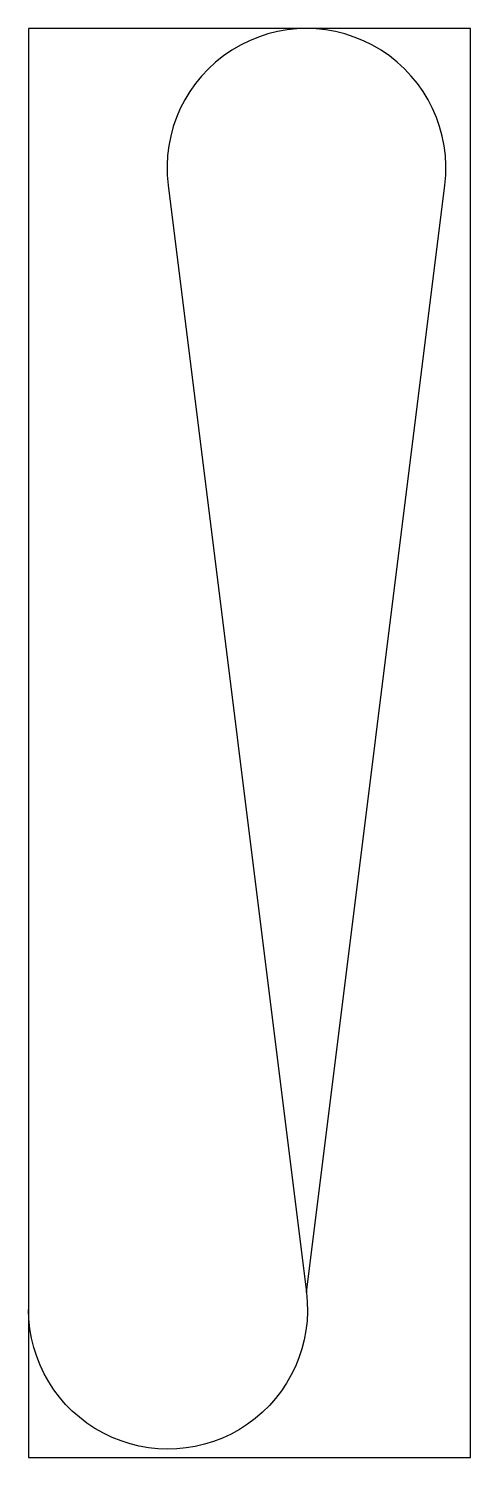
# Model space of a CAD drawing. Header units: millimetres. Extents: x 0 to 19.2, y -7.2 to 55.1.
import ezdxf

# ---------------------------------------------------------------- set-up
doc = ezdxf.new("R2010")
doc.units = ezdxf.units.MM

msp = doc.modelspace()

# ---------------------------------------------------------------- linework, layer by layer
msp.add_lwpolyline([(12.06, 0), (18.089, 48.239, 1.132782), (6.03, 48.239), (12.06, 0, -1.064194), (-0.047, -0.754, -1.064194)], format="xyb")
msp.add_lwpolyline([(-0.047, -7.193), (19.204, -7.193), (19.204, 55.069), (-0.047, 55.069)], close=True)

doc.saveas('drawing.dxf')
